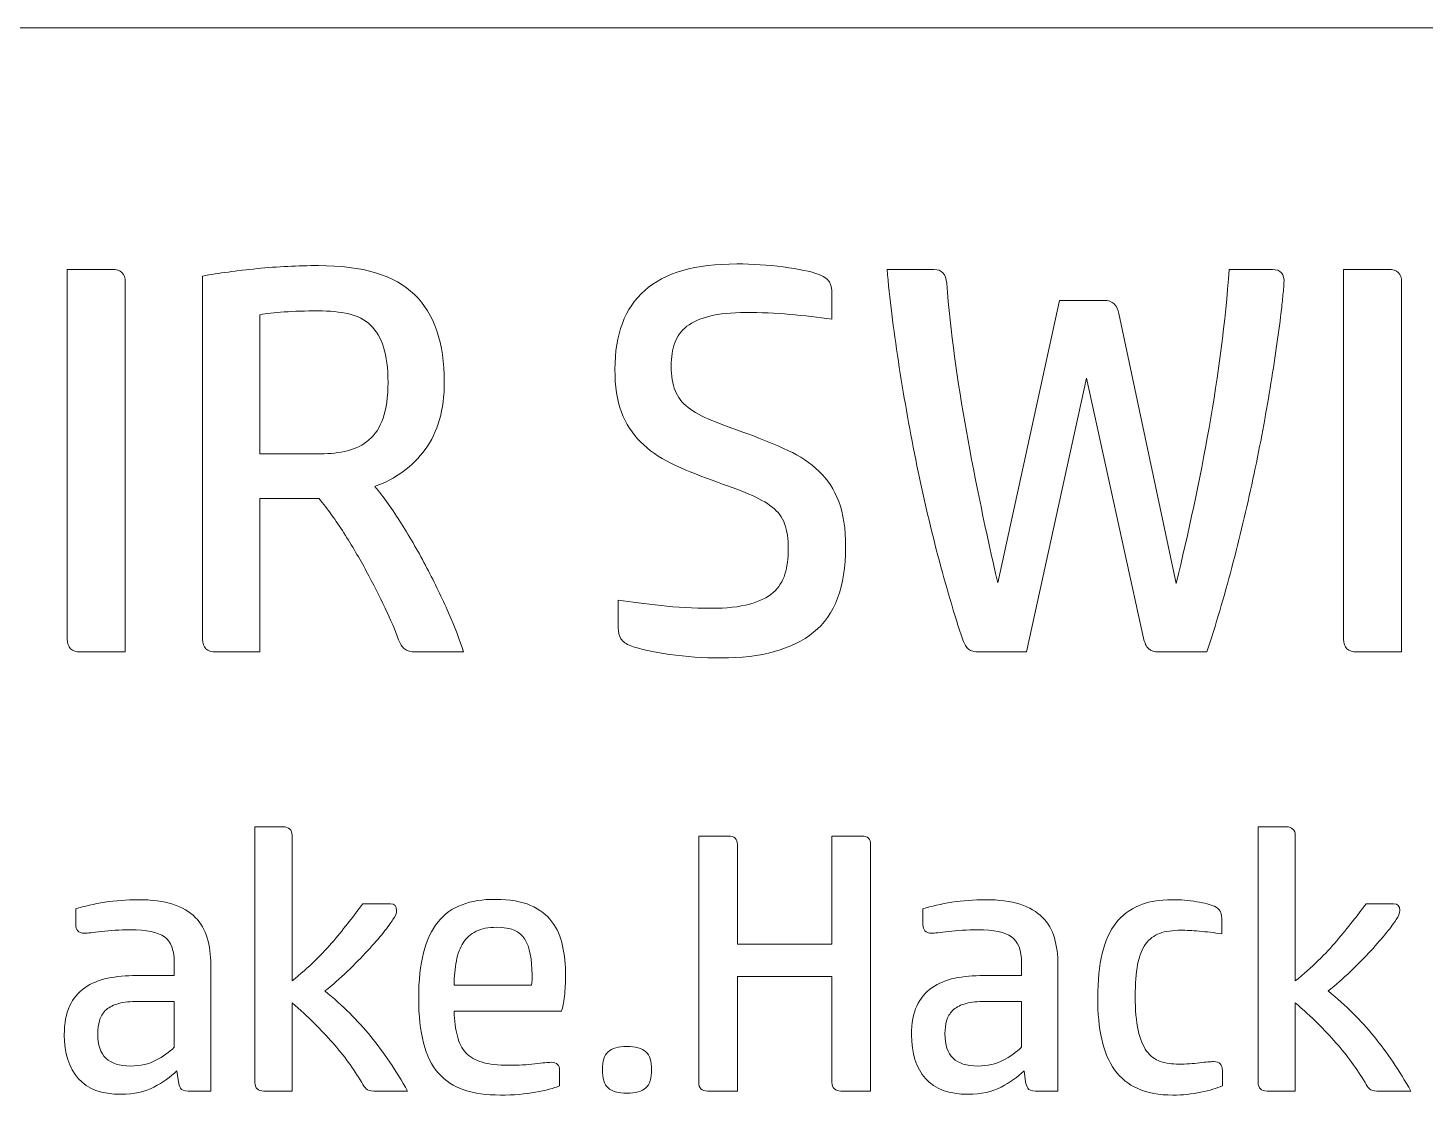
# Model space of a CAD drawing. Header units: inches. Extents: x -4.89 to -2.45, y 0.77 to 2.41.
# Drawn here: x -3.9565 to -3.5347, y 2.0902 to 2.4125 of the extents above; entities that cross this region are included whole.
import ezdxf

# ---------------------------------------------------------------- set-up
doc = ezdxf.new("R2010")
doc.units = ezdxf.units.IN
doc.header["$MEASUREMENT"] = 0
doc.layers.add('Layer 1', color=7, linetype='Continuous')

msp = doc.modelspace()

# ---------------------------------------------------------------- linework, layer by layer
at = {"layer": 'Layer 1', "lineweight": 9}
msp.add_open_spline([(-4.65138, 2.41245), (-4.65138, 2.41245), (-2.68924, 2.41245), (-2.68924, 2.41245)], degree=3, dxfattribs=at)
at = {"layer": 'Layer 1', "color": 250, "lineweight": 9}
for points, knots in [([(-3.77929, 2.30935), (-3.77929, 2.31991), (-3.77629, 2.32785), (-3.77029, 2.33319), (-3.77029, 2.33319), (-3.76429, 2.33852), (-3.75501, 2.34119), (-3.74245, 2.34119), (-3.74245, 2.34119), (-3.73779, 2.34119), (-3.73312, 2.34088), (-3.72845, 2.34027), (-3.72845, 2.34027), (-3.72379, 2.33966), (-3.72018, 2.33891), (-3.71762, 2.33802), (-3.71762, 2.33802), (-3.71584, 2.33724), (-3.71476, 2.33638), (-3.71437, 2.33544), (-3.71437, 2.33544), (-3.71398, 2.3345), (-3.71379, 2.33341), (-3.71379, 2.33219), (-3.71379, 2.33219), (-3.71379, 2.33219), (-3.71379, 2.32452), (-3.71379, 2.32452), (-3.71379, 2.32452), (-3.7179, 2.32508), (-3.72212, 2.32555), (-3.72645, 2.32594), (-3.72645, 2.32594), (-3.73079, 2.32633), (-3.73523, 2.32652), (-3.73979, 2.32652), (-3.73979, 2.32652), (-3.74412, 2.32652), (-3.74773, 2.32616), (-3.75062, 2.32544), (-3.75062, 2.32544), (-3.75351, 2.32472), (-3.75581, 2.32369), (-3.75754, 2.32235), (-3.75754, 2.32235), (-3.75926, 2.32102), (-3.76048, 2.31935), (-3.7612, 2.31735), (-3.7612, 2.31735), (-3.76193, 2.31535), (-3.76229, 2.31302), (-3.76229, 2.31035), (-3.76229, 2.31035), (-3.76229, 2.30736), (-3.7619, 2.30489), (-3.76112, 2.30294), (-3.76112, 2.30294), (-3.76034, 2.301), (-3.75904, 2.2993), (-3.7572, 2.29786), (-3.7572, 2.29786), (-3.75537, 2.29641), (-3.75298, 2.29511), (-3.75004, 2.29394), (-3.75004, 2.29394), (-3.74709, 2.29277), (-3.74345, 2.29141), (-3.73912, 2.28986), (-3.73912, 2.28986), (-3.73468, 2.28819), (-3.73065, 2.28652), (-3.72704, 2.28486), (-3.72704, 2.28486), (-3.72343, 2.28319), (-3.72031, 2.28111), (-3.7177, 2.27861), (-3.7177, 2.27861), (-3.71509, 2.27611), (-3.71309, 2.27305), (-3.7117, 2.26944), (-3.7117, 2.26944), (-3.71031, 2.26583), (-3.70962, 2.26124), (-3.70962, 2.25569), (-3.70962, 2.25569), (-3.70962, 2.24369), (-3.71284, 2.23511), (-3.71929, 2.22994), (-3.71929, 2.22994), (-3.72573, 2.22477), (-3.73507, 2.22219), (-3.74729, 2.22219), (-3.74729, 2.22219), (-3.75262, 2.22219), (-3.75779, 2.22255), (-3.76279, 2.22328), (-3.76279, 2.22328), (-3.76779, 2.224), (-3.77168, 2.22486), (-3.77445, 2.22586), (-3.77445, 2.22586), (-3.7759, 2.22641), (-3.7769, 2.22713), (-3.77745, 2.22802), (-3.77745, 2.22802), (-3.77801, 2.22891), (-3.77829, 2.23002), (-3.77829, 2.23136), (-3.77829, 2.23136), (-3.77829, 2.23136), (-3.77829, 2.23969), (-3.77829, 2.23969), (-3.77829, 2.23969), (-3.7744, 2.23913), (-3.77009, 2.23858), (-3.76537, 2.23802), (-3.76537, 2.23802), (-3.76065, 2.23747), (-3.75562, 2.23719), (-3.75029, 2.23719), (-3.75029, 2.23719), (-3.74562, 2.23719), (-3.74176, 2.23761), (-3.7387, 2.23844), (-3.7387, 2.23844), (-3.73565, 2.23927), (-3.73326, 2.24044), (-3.73154, 2.24194), (-3.73154, 2.24194), (-3.72981, 2.24344), (-3.72862, 2.2453), (-3.72795, 2.24752), (-3.72795, 2.24752), (-3.72729, 2.24974), (-3.72695, 2.25224), (-3.72695, 2.25502), (-3.72695, 2.25502), (-3.72695, 2.25813), (-3.72731, 2.26069), (-3.72804, 2.26269), (-3.72804, 2.26269), (-3.72876, 2.26469), (-3.73001, 2.26639), (-3.73179, 2.26777), (-3.73179, 2.26777), (-3.73357, 2.26916), (-3.73593, 2.27047), (-3.73887, 2.27169), (-3.73887, 2.27169), (-3.74181, 2.27291), (-3.74551, 2.2743), (-3.74995, 2.27586), (-3.74995, 2.27586), (-3.75462, 2.27752), (-3.75876, 2.27924), (-3.76237, 2.28102), (-3.76237, 2.28102), (-3.76598, 2.2828), (-3.76904, 2.28494), (-3.77154, 2.28744), (-3.77154, 2.28744), (-3.77404, 2.28994), (-3.77595, 2.29294), (-3.77729, 2.29644), (-3.77729, 2.29644), (-3.77862, 2.29994), (-3.77929, 2.30424), (-3.77929, 2.30935)], [0, 0, 0, 0, 0.023256, 0.023256, 0.023256, 0.023256, 0.046512, 0.046512, 0.046512, 0.046512, 0.069767, 0.069767, 0.069767, 0.069767, 0.093023, 0.093023, 0.093023, 0.093023, 0.116279, 0.116279, 0.116279, 0.116279, 0.139535, 0.139535, 0.139535, 0.139535, 0.162791, 0.162791, 0.162791, 0.162791, 0.186047, 0.186047, 0.186047, 0.186047, 0.209302, 0.209302, 0.209302, 0.209302, 0.232558, 0.232558, 0.232558, 0.232558, 0.255814, 0.255814, 0.255814, 0.255814, 0.27907, 0.27907, 0.27907, 0.27907, 0.302326, 0.302326, 0.302326, 0.302326, 0.325581, 0.325581, 0.325581, 0.325581, 0.348837, 0.348837, 0.348837, 0.348837, 0.372093, 0.372093, 0.372093, 0.372093, 0.395349, 0.395349, 0.395349, 0.395349, 0.418605, 0.418605, 0.418605, 0.418605, 0.44186, 0.44186, 0.44186, 0.44186, 0.465116, 0.465116, 0.465116, 0.465116, 0.488372, 0.488372, 0.488372, 0.488372, 0.511628, 0.511628, 0.511628, 0.511628, 0.534884, 0.534884, 0.534884, 0.534884, 0.55814, 0.55814, 0.55814, 0.55814, 0.581395, 0.581395, 0.581395, 0.581395, 0.604651, 0.604651, 0.604651, 0.604651, 0.627907, 0.627907, 0.627907, 0.627907, 0.651163, 0.651163, 0.651163, 0.651163, 0.674419, 0.674419, 0.674419, 0.674419, 0.697674, 0.697674, 0.697674, 0.697674, 0.72093, 0.72093, 0.72093, 0.72093, 0.744186, 0.744186, 0.744186, 0.744186, 0.767442, 0.767442, 0.767442, 0.767442, 0.790698, 0.790698, 0.790698, 0.790698, 0.813953, 0.813953, 0.813953, 0.813953, 0.837209, 0.837209, 0.837209, 0.837209, 0.860465, 0.860465, 0.860465, 0.860465, 0.883721, 0.883721, 0.883721, 0.883721, 0.906977, 0.906977, 0.906977, 0.906977, 0.930233, 0.930233, 0.930233, 0.930233, 0.953488, 0.953488, 0.953488, 0.953488, 1, 1, 1, 1]), ([(-3.94062, 2.22402), (-3.94329, 2.22402), (-3.94462, 2.2253), (-3.94462, 2.22786), (-3.94462, 2.22786), (-3.94462, 2.22786), (-3.94462, 2.33952), (-3.94462, 2.33952), (-3.94462, 2.33952), (-3.94462, 2.33952), (-3.93112, 2.33952), (-3.93112, 2.33952), (-3.93112, 2.33952), (-3.92845, 2.33952), (-3.92712, 2.33824), (-3.92712, 2.33569), (-3.92712, 2.33569), (-3.92712, 2.33569), (-3.92712, 2.22402), (-3.92712, 2.22402), (-3.92712, 2.22402), (-3.92712, 2.22402), (-3.94062, 2.22402), (-3.94062, 2.22402)], [0, 0, 0, 0, 0.142857, 0.142857, 0.142857, 0.142857, 0.285714, 0.285714, 0.285714, 0.285714, 0.428571, 0.428571, 0.428571, 0.428571, 0.571429, 0.571429, 0.571429, 0.571429, 0.714286, 0.714286, 0.714286, 0.714286, 1, 1, 1, 1]), ([(-3.89979, 2.22402), (-3.90245, 2.22402), (-3.90379, 2.2253), (-3.90379, 2.22786), (-3.90379, 2.22786), (-3.90379, 2.22786), (-3.90379, 2.33752), (-3.90379, 2.33752), (-3.90379, 2.33752), (-3.8989, 2.33841), (-3.8934, 2.33916), (-3.88729, 2.33977), (-3.88729, 2.33977), (-3.88118, 2.34038), (-3.87501, 2.34069), (-3.86879, 2.34069), (-3.86879, 2.34069), (-3.85545, 2.34069), (-3.84579, 2.33777), (-3.83979, 2.33194), (-3.83979, 2.33194), (-3.83379, 2.32611), (-3.83079, 2.3173), (-3.83079, 2.30552), (-3.83079, 2.30552), (-3.83079, 2.29719), (-3.8327, 2.29041), (-3.83654, 2.28519), (-3.83654, 2.28519), (-3.84037, 2.27997), (-3.84545, 2.27624), (-3.85179, 2.27402), (-3.85179, 2.27402), (-3.84912, 2.2708), (-3.84643, 2.26702), (-3.8437, 2.26269), (-3.8437, 2.26269), (-3.84098, 2.25836), (-3.83843, 2.25391), (-3.83604, 2.24936), (-3.83604, 2.24936), (-3.83365, 2.2448), (-3.83148, 2.2403), (-3.82954, 2.23586), (-3.82954, 2.23586), (-3.82759, 2.23141), (-3.82606, 2.22747), (-3.82495, 2.22402), (-3.82495, 2.22402), (-3.82495, 2.22402), (-3.83943, 2.22402), (-3.83943, 2.22402), (-3.83943, 2.22402), (-3.84098, 2.22402), (-3.84212, 2.22433), (-3.84284, 2.22494), (-3.84284, 2.22494), (-3.84356, 2.22555), (-3.84415, 2.22647), (-3.84459, 2.22769), (-3.84459, 2.22769), (-3.84559, 2.23047), (-3.84695, 2.23366), (-3.84868, 2.23727), (-3.84868, 2.23727), (-3.8504, 2.24089), (-3.85229, 2.24461), (-3.85434, 2.24844), (-3.85434, 2.24844), (-3.8564, 2.25227), (-3.85865, 2.25611), (-3.86112, 2.25994), (-3.86112, 2.25994), (-3.86356, 2.26377), (-3.86606, 2.26724), (-3.86862, 2.27036), (-3.86862, 2.27036), (-3.86862, 2.27036), (-3.88645, 2.27036), (-3.88645, 2.27036), (-3.88645, 2.27036), (-3.88645, 2.27036), (-3.88645, 2.22402), (-3.88645, 2.22402), (-3.88645, 2.22402), (-3.88645, 2.22402), (-3.89979, 2.22402), (-3.89979, 2.22402)], [0, 0, 0, 0, 0.043478, 0.043478, 0.043478, 0.043478, 0.086957, 0.086957, 0.086957, 0.086957, 0.130435, 0.130435, 0.130435, 0.130435, 0.173913, 0.173913, 0.173913, 0.173913, 0.217391, 0.217391, 0.217391, 0.217391, 0.26087, 0.26087, 0.26087, 0.26087, 0.304348, 0.304348, 0.304348, 0.304348, 0.347826, 0.347826, 0.347826, 0.347826, 0.391304, 0.391304, 0.391304, 0.391304, 0.434783, 0.434783, 0.434783, 0.434783, 0.478261, 0.478261, 0.478261, 0.478261, 0.521739, 0.521739, 0.521739, 0.521739, 0.565217, 0.565217, 0.565217, 0.565217, 0.608696, 0.608696, 0.608696, 0.608696, 0.652174, 0.652174, 0.652174, 0.652174, 0.695652, 0.695652, 0.695652, 0.695652, 0.73913, 0.73913, 0.73913, 0.73913, 0.782609, 0.782609, 0.782609, 0.782609, 0.826087, 0.826087, 0.826087, 0.826087, 0.869565, 0.869565, 0.869565, 0.869565, 0.913043, 0.913043, 0.913043, 0.913043, 1, 1, 1, 1]), ([(-3.63151, 2.33019), (-3.63029, 2.33019), (-3.62932, 2.32983), (-3.62859, 2.32911), (-3.62859, 2.32911), (-3.62787, 2.32839), (-3.6274, 2.32741), (-3.62718, 2.32619), (-3.62718, 2.32619), (-3.62718, 2.32619), (-3.60987, 2.24469), (-3.60987, 2.24469), (-3.60987, 2.24469), (-3.60607, 2.26002), (-3.60276, 2.27569), (-3.5999, 2.29169), (-3.5999, 2.29169), (-3.59707, 2.30769), (-3.59501, 2.32363), (-3.59379, 2.33952), (-3.59379, 2.33952), (-3.59379, 2.33952), (-3.58079, 2.33952), (-3.58079, 2.33952), (-3.58079, 2.33952), (-3.57823, 2.33952), (-3.57707, 2.33813), (-3.57729, 2.33535), (-3.57729, 2.33535), (-3.5774, 2.3338), (-3.57754, 2.33224), (-3.5777, 2.33069), (-3.5777, 2.33069), (-3.57787, 2.32913), (-3.57807, 2.3273), (-3.57829, 2.32519), (-3.57829, 2.32519), (-3.57918, 2.31819), (-3.58032, 2.3105), (-3.58173, 2.30211), (-3.58173, 2.30211), (-3.58312, 2.29372), (-3.58476, 2.28508), (-3.58668, 2.27619), (-3.58668, 2.27619), (-3.58857, 2.2673), (-3.59068, 2.25841), (-3.59304, 2.24952), (-3.59304, 2.24952), (-3.59537, 2.24063), (-3.5979, 2.23213), (-3.60057, 2.22402), (-3.60057, 2.22402), (-3.60057, 2.22402), (-3.6152, 2.22402), (-3.6152, 2.22402), (-3.6152, 2.22402), (-3.61651, 2.22402), (-3.61751, 2.22436), (-3.61818, 2.22502), (-3.61818, 2.22502), (-3.61885, 2.22569), (-3.61935, 2.22674), (-3.61968, 2.22819), (-3.61968, 2.22819), (-3.61968, 2.22819), (-3.63687, 2.30669), (-3.63687, 2.30669), (-3.63687, 2.30669), (-3.63687, 2.30669), (-3.65498, 2.22402), (-3.65498, 2.22402), (-3.65498, 2.22402), (-3.65498, 2.22402), (-3.66926, 2.22402), (-3.66926, 2.22402), (-3.66926, 2.22402), (-3.67081, 2.22402), (-3.6719, 2.2243), (-3.67254, 2.22486), (-3.67254, 2.22486), (-3.67315, 2.22541), (-3.67373, 2.22636), (-3.67429, 2.22769), (-3.67429, 2.22769), (-3.67684, 2.23536), (-3.67934, 2.24386), (-3.68179, 2.25319), (-3.68179, 2.25319), (-3.68423, 2.26252), (-3.68646, 2.27216), (-3.68846, 2.28211), (-3.68846, 2.28211), (-3.69046, 2.29205), (-3.6922, 2.30194), (-3.6937, 2.31177), (-3.6937, 2.31177), (-3.6952, 2.32161), (-3.69634, 2.33085), (-3.69712, 2.33952), (-3.69712, 2.33952), (-3.69712, 2.33952), (-3.68296, 2.33952), (-3.68296, 2.33952), (-3.68296, 2.33952), (-3.68062, 2.33952), (-3.67934, 2.33813), (-3.67912, 2.33535), (-3.67912, 2.33535), (-3.6779, 2.32069), (-3.6759, 2.3058), (-3.67318, 2.29069), (-3.67318, 2.29069), (-3.67043, 2.27558), (-3.66729, 2.2603), (-3.6637, 2.24486), (-3.6637, 2.24486), (-3.6637, 2.24486), (-3.64501, 2.33019), (-3.64501, 2.33019), (-3.64501, 2.33019), (-3.64501, 2.33019), (-3.63151, 2.33019), (-3.63151, 2.33019)], [0, 0, 0, 0, 0.03125, 0.03125, 0.03125, 0.03125, 0.0625, 0.0625, 0.0625, 0.0625, 0.09375, 0.09375, 0.09375, 0.09375, 0.125, 0.125, 0.125, 0.125, 0.15625, 0.15625, 0.15625, 0.15625, 0.1875, 0.1875, 0.1875, 0.1875, 0.21875, 0.21875, 0.21875, 0.21875, 0.25, 0.25, 0.25, 0.25, 0.28125, 0.28125, 0.28125, 0.28125, 0.3125, 0.3125, 0.3125, 0.3125, 0.34375, 0.34375, 0.34375, 0.34375, 0.375, 0.375, 0.375, 0.375, 0.40625, 0.40625, 0.40625, 0.40625, 0.4375, 0.4375, 0.4375, 0.4375, 0.46875, 0.46875, 0.46875, 0.46875, 0.5, 0.5, 0.5, 0.5, 0.53125, 0.53125, 0.53125, 0.53125, 0.5625, 0.5625, 0.5625, 0.5625, 0.59375, 0.59375, 0.59375, 0.59375, 0.625, 0.625, 0.625, 0.625, 0.65625, 0.65625, 0.65625, 0.65625, 0.6875, 0.6875, 0.6875, 0.6875, 0.71875, 0.71875, 0.71875, 0.71875, 0.75, 0.75, 0.75, 0.75, 0.78125, 0.78125, 0.78125, 0.78125, 0.8125, 0.8125, 0.8125, 0.8125, 0.84375, 0.84375, 0.84375, 0.84375, 0.875, 0.875, 0.875, 0.875, 0.90625, 0.90625, 0.90625, 0.90625, 0.9375, 0.9375, 0.9375, 0.9375, 1, 1, 1, 1]), ([(-3.55529, 2.22402), (-3.55796, 2.22402), (-3.55929, 2.2253), (-3.55929, 2.22786), (-3.55929, 2.22786), (-3.55929, 2.22786), (-3.55929, 2.33952), (-3.55929, 2.33952), (-3.55929, 2.33952), (-3.55929, 2.33952), (-3.54579, 2.33952), (-3.54579, 2.33952), (-3.54579, 2.33952), (-3.54312, 2.33952), (-3.54179, 2.33824), (-3.54179, 2.33569), (-3.54179, 2.33569), (-3.54179, 2.33569), (-3.54179, 2.22402), (-3.54179, 2.22402), (-3.54179, 2.22402), (-3.54179, 2.22402), (-3.55529, 2.22402), (-3.55529, 2.22402)], [0, 0, 0, 0, 0.142857, 0.142857, 0.142857, 0.142857, 0.285714, 0.285714, 0.285714, 0.285714, 0.428571, 0.428571, 0.428571, 0.428571, 0.571429, 0.571429, 0.571429, 0.571429, 0.714286, 0.714286, 0.714286, 0.714286, 1, 1, 1, 1]), ([(-3.88645, 2.28386), (-3.88645, 2.28386), (-3.86812, 2.28386), (-3.86812, 2.28386), (-3.86812, 2.28386), (-3.86523, 2.28386), (-3.86254, 2.28416), (-3.86004, 2.28477), (-3.86004, 2.28477), (-3.85754, 2.28539), (-3.85537, 2.28647), (-3.85354, 2.28802), (-3.85354, 2.28802), (-3.8517, 2.28958), (-3.85029, 2.29177), (-3.84929, 2.29461), (-3.84929, 2.29461), (-3.84829, 2.29744), (-3.84779, 2.30102), (-3.84779, 2.30536), (-3.84779, 2.30536), (-3.84779, 2.30969), (-3.84823, 2.31324), (-3.84912, 2.31602), (-3.84912, 2.31602), (-3.85001, 2.3188), (-3.85131, 2.32102), (-3.85304, 2.32269), (-3.85304, 2.32269), (-3.85476, 2.32435), (-3.85695, 2.3255), (-3.85962, 2.32611), (-3.85962, 2.32611), (-3.86229, 2.32672), (-3.8654, 2.32702), (-3.86895, 2.32702), (-3.86895, 2.32702), (-3.87273, 2.32702), (-3.87612, 2.32691), (-3.87912, 2.32669), (-3.87912, 2.32669), (-3.88212, 2.32647), (-3.88456, 2.32619), (-3.88645, 2.32585), (-3.88645, 2.32585), (-3.88645, 2.32585), (-3.88645, 2.28386), (-3.88645, 2.28386)], [0, 0, 0, 0, 0.076923, 0.076923, 0.076923, 0.076923, 0.153846, 0.153846, 0.153846, 0.153846, 0.230769, 0.230769, 0.230769, 0.230769, 0.307692, 0.307692, 0.307692, 0.307692, 0.384615, 0.384615, 0.384615, 0.384615, 0.461538, 0.461538, 0.461538, 0.461538, 0.538462, 0.538462, 0.538462, 0.538462, 0.615385, 0.615385, 0.615385, 0.615385, 0.692308, 0.692308, 0.692308, 0.692308, 0.769231, 0.769231, 0.769231, 0.769231, 0.846154, 0.846154, 0.846154, 0.846154, 1, 1, 1, 1]), ([(-3.88797, 2.1712), (-3.88797, 2.1712), (-3.87941, 2.1712), (-3.87941, 2.1712), (-3.87941, 2.1712), (-3.8786, 2.1712), (-3.87795, 2.17098), (-3.87747, 2.17054), (-3.87747, 2.17054), (-3.87699, 2.17009), (-3.87675, 2.16946), (-3.87675, 2.16865), (-3.87675, 2.16865), (-3.87675, 2.16865), (-3.87675, 2.12465), (-3.87675, 2.12465), (-3.87675, 2.12465), (-3.87171, 2.1288), (-3.86753, 2.13285), (-3.86419, 2.13681), (-3.86419, 2.13681), (-3.86086, 2.14078), (-3.85793, 2.1445), (-3.85541, 2.14798), (-3.85541, 2.14798), (-3.85541, 2.14798), (-3.84708, 2.14798), (-3.84708, 2.14798), (-3.84708, 2.14798), (-3.84582, 2.14798), (-3.84519, 2.14731), (-3.84519, 2.14598), (-3.84519, 2.14598), (-3.84519, 2.14517), (-3.84556, 2.14424), (-3.8463, 2.1432), (-3.8463, 2.1432), (-3.8469, 2.14224), (-3.84786, 2.14093), (-3.84919, 2.13926), (-3.84919, 2.13926), (-3.85053, 2.13759), (-3.85212, 2.13576), (-3.85397, 2.13376), (-3.85397, 2.13376), (-3.85582, 2.13176), (-3.85786, 2.12969), (-3.86008, 2.12754), (-3.86008, 2.12754), (-3.8623, 2.12539), (-3.86456, 2.12343), (-3.86686, 2.12165), (-3.86686, 2.12165), (-3.86412, 2.11943), (-3.86162, 2.11719), (-3.85936, 2.11493), (-3.85936, 2.11493), (-3.8571, 2.11267), (-3.85497, 2.11031), (-3.85297, 2.10787), (-3.85297, 2.10787), (-3.85097, 2.10543), (-3.84906, 2.10285), (-3.84725, 2.10015), (-3.84725, 2.10015), (-3.84543, 2.09744), (-3.84364, 2.09454), (-3.84186, 2.09143), (-3.84186, 2.09143), (-3.84186, 2.09143), (-3.85212, 2.09143), (-3.85212, 2.09143), (-3.85212, 2.09143), (-3.85316, 2.09143), (-3.8539, 2.09165), (-3.85438, 2.09209), (-3.85438, 2.09209), (-3.85486, 2.09254), (-3.85528, 2.09317), (-3.85566, 2.09398), (-3.85566, 2.09398), (-3.85699, 2.09613), (-3.85836, 2.09819), (-3.85978, 2.10015), (-3.85978, 2.10015), (-3.86119, 2.10211), (-3.86275, 2.10406), (-3.86447, 2.10598), (-3.86447, 2.10598), (-3.86617, 2.10791), (-3.86804, 2.10987), (-3.87004, 2.11187), (-3.87004, 2.11187), (-3.87206, 2.11387), (-3.87428, 2.11594), (-3.87675, 2.11809), (-3.87675, 2.11809), (-3.87675, 2.11809), (-3.87675, 2.09143), (-3.87675, 2.09143), (-3.87675, 2.09143), (-3.87675, 2.09143), (-3.8853, 2.09143), (-3.8853, 2.09143), (-3.8853, 2.09143), (-3.88708, 2.09143), (-3.88797, 2.09228), (-3.88797, 2.09398), (-3.88797, 2.09398), (-3.88797, 2.09398), (-3.88797, 2.1712), (-3.88797, 2.1712)], [0, 0, 0, 0, 0.034483, 0.034483, 0.034483, 0.034483, 0.068966, 0.068966, 0.068966, 0.068966, 0.103448, 0.103448, 0.103448, 0.103448, 0.137931, 0.137931, 0.137931, 0.137931, 0.172414, 0.172414, 0.172414, 0.172414, 0.206897, 0.206897, 0.206897, 0.206897, 0.241379, 0.241379, 0.241379, 0.241379, 0.275862, 0.275862, 0.275862, 0.275862, 0.310345, 0.310345, 0.310345, 0.310345, 0.344828, 0.344828, 0.344828, 0.344828, 0.37931, 0.37931, 0.37931, 0.37931, 0.413793, 0.413793, 0.413793, 0.413793, 0.448276, 0.448276, 0.448276, 0.448276, 0.482759, 0.482759, 0.482759, 0.482759, 0.517241, 0.517241, 0.517241, 0.517241, 0.551724, 0.551724, 0.551724, 0.551724, 0.586207, 0.586207, 0.586207, 0.586207, 0.62069, 0.62069, 0.62069, 0.62069, 0.655172, 0.655172, 0.655172, 0.655172, 0.689655, 0.689655, 0.689655, 0.689655, 0.724138, 0.724138, 0.724138, 0.724138, 0.758621, 0.758621, 0.758621, 0.758621, 0.793103, 0.793103, 0.793103, 0.793103, 0.827586, 0.827586, 0.827586, 0.827586, 0.862069, 0.862069, 0.862069, 0.862069, 0.896552, 0.896552, 0.896552, 0.896552, 0.931034, 0.931034, 0.931034, 0.931034, 1, 1, 1, 1]), ([(-3.70475, 2.16843), (-3.70297, 2.16843), (-3.70208, 2.16757), (-3.70208, 2.16587), (-3.70208, 2.16587), (-3.70208, 2.16587), (-3.70208, 2.09143), (-3.70208, 2.09143), (-3.70208, 2.09143), (-3.70208, 2.09143), (-3.71108, 2.09143), (-3.71108, 2.09143), (-3.71108, 2.09143), (-3.7119, 2.09143), (-3.71254, 2.09165), (-3.71303, 2.09209), (-3.71303, 2.09209), (-3.71351, 2.09254), (-3.71375, 2.09317), (-3.71375, 2.09398), (-3.71375, 2.09398), (-3.71375, 2.09398), (-3.71375, 2.12598), (-3.71375, 2.12598), (-3.71375, 2.12598), (-3.71375, 2.12598), (-3.7423, 2.12598), (-3.7423, 2.12598), (-3.7423, 2.12598), (-3.7423, 2.12598), (-3.7423, 2.09143), (-3.7423, 2.09143), (-3.7423, 2.09143), (-3.7423, 2.09143), (-3.7513, 2.09143), (-3.7513, 2.09143), (-3.7513, 2.09143), (-3.75308, 2.09143), (-3.75397, 2.09228), (-3.75397, 2.09398), (-3.75397, 2.09398), (-3.75397, 2.09398), (-3.75397, 2.16843), (-3.75397, 2.16843), (-3.75397, 2.16843), (-3.75397, 2.16843), (-3.74497, 2.16843), (-3.74497, 2.16843), (-3.74497, 2.16843), (-3.74416, 2.16843), (-3.74351, 2.1682), (-3.74303, 2.16776), (-3.74303, 2.16776), (-3.74254, 2.16731), (-3.7423, 2.16669), (-3.7423, 2.16587), (-3.7423, 2.16587), (-3.7423, 2.16587), (-3.7423, 2.13576), (-3.7423, 2.13576), (-3.7423, 2.13576), (-3.7423, 2.13576), (-3.71375, 2.13576), (-3.71375, 2.13576), (-3.71375, 2.13576), (-3.71375, 2.13576), (-3.71375, 2.16843), (-3.71375, 2.16843), (-3.71375, 2.16843), (-3.71375, 2.16843), (-3.70475, 2.16843), (-3.70475, 2.16843)], [0, 0, 0, 0, 0.052632, 0.052632, 0.052632, 0.052632, 0.105263, 0.105263, 0.105263, 0.105263, 0.157895, 0.157895, 0.157895, 0.157895, 0.210526, 0.210526, 0.210526, 0.210526, 0.263158, 0.263158, 0.263158, 0.263158, 0.315789, 0.315789, 0.315789, 0.315789, 0.368421, 0.368421, 0.368421, 0.368421, 0.421053, 0.421053, 0.421053, 0.421053, 0.473684, 0.473684, 0.473684, 0.473684, 0.526316, 0.526316, 0.526316, 0.526316, 0.578947, 0.578947, 0.578947, 0.578947, 0.631579, 0.631579, 0.631579, 0.631579, 0.684211, 0.684211, 0.684211, 0.684211, 0.736842, 0.736842, 0.736842, 0.736842, 0.789474, 0.789474, 0.789474, 0.789474, 0.842105, 0.842105, 0.842105, 0.842105, 0.894737, 0.894737, 0.894737, 0.894737, 1, 1, 1, 1]), ([(-3.58508, 2.1712), (-3.58508, 2.1712), (-3.57652, 2.1712), (-3.57652, 2.1712), (-3.57652, 2.1712), (-3.57571, 2.1712), (-3.57506, 2.17098), (-3.57458, 2.17054), (-3.57458, 2.17054), (-3.5741, 2.17009), (-3.57386, 2.16946), (-3.57386, 2.16865), (-3.57386, 2.16865), (-3.57386, 2.16865), (-3.57386, 2.12465), (-3.57386, 2.12465), (-3.57386, 2.12465), (-3.56882, 2.1288), (-3.56464, 2.13285), (-3.5613, 2.13681), (-3.5613, 2.13681), (-3.55797, 2.14078), (-3.55504, 2.1445), (-3.55252, 2.14798), (-3.55252, 2.14798), (-3.55252, 2.14798), (-3.54419, 2.14798), (-3.54419, 2.14798), (-3.54419, 2.14798), (-3.54293, 2.14798), (-3.5423, 2.14731), (-3.5423, 2.14598), (-3.5423, 2.14598), (-3.5423, 2.14517), (-3.54267, 2.14424), (-3.54341, 2.1432), (-3.54341, 2.1432), (-3.54401, 2.14224), (-3.54497, 2.14093), (-3.5463, 2.13926), (-3.5463, 2.13926), (-3.54764, 2.13759), (-3.54923, 2.13576), (-3.55108, 2.13376), (-3.55108, 2.13376), (-3.55293, 2.13176), (-3.55497, 2.12969), (-3.55719, 2.12754), (-3.55719, 2.12754), (-3.55941, 2.12539), (-3.56167, 2.12343), (-3.56397, 2.12165), (-3.56397, 2.12165), (-3.56123, 2.11943), (-3.55873, 2.11719), (-3.55647, 2.11493), (-3.55647, 2.11493), (-3.55421, 2.11267), (-3.55208, 2.11031), (-3.55008, 2.10787), (-3.55008, 2.10787), (-3.54808, 2.10543), (-3.54617, 2.10285), (-3.54436, 2.10015), (-3.54436, 2.10015), (-3.54254, 2.09744), (-3.54075, 2.09454), (-3.53897, 2.09143), (-3.53897, 2.09143), (-3.53897, 2.09143), (-3.54923, 2.09143), (-3.54923, 2.09143), (-3.54923, 2.09143), (-3.55027, 2.09143), (-3.55101, 2.09165), (-3.55149, 2.09209), (-3.55149, 2.09209), (-3.55197, 2.09254), (-3.55239, 2.09317), (-3.55277, 2.09398), (-3.55277, 2.09398), (-3.5541, 2.09613), (-3.55547, 2.09819), (-3.55689, 2.10015), (-3.55689, 2.10015), (-3.5583, 2.10211), (-3.55986, 2.10406), (-3.56158, 2.10598), (-3.56158, 2.10598), (-3.56328, 2.10791), (-3.56515, 2.10987), (-3.56715, 2.11187), (-3.56715, 2.11187), (-3.56917, 2.11387), (-3.57139, 2.11594), (-3.57386, 2.11809), (-3.57386, 2.11809), (-3.57386, 2.11809), (-3.57386, 2.09143), (-3.57386, 2.09143), (-3.57386, 2.09143), (-3.57386, 2.09143), (-3.58241, 2.09143), (-3.58241, 2.09143), (-3.58241, 2.09143), (-3.58419, 2.09143), (-3.58508, 2.09228), (-3.58508, 2.09398), (-3.58508, 2.09398), (-3.58508, 2.09398), (-3.58508, 2.1712), (-3.58508, 2.1712)], [0, 0, 0, 0, 0.034483, 0.034483, 0.034483, 0.034483, 0.068966, 0.068966, 0.068966, 0.068966, 0.103448, 0.103448, 0.103448, 0.103448, 0.137931, 0.137931, 0.137931, 0.137931, 0.172414, 0.172414, 0.172414, 0.172414, 0.206897, 0.206897, 0.206897, 0.206897, 0.241379, 0.241379, 0.241379, 0.241379, 0.275862, 0.275862, 0.275862, 0.275862, 0.310345, 0.310345, 0.310345, 0.310345, 0.344828, 0.344828, 0.344828, 0.344828, 0.37931, 0.37931, 0.37931, 0.37931, 0.413793, 0.413793, 0.413793, 0.413793, 0.448276, 0.448276, 0.448276, 0.448276, 0.482759, 0.482759, 0.482759, 0.482759, 0.517241, 0.517241, 0.517241, 0.517241, 0.551724, 0.551724, 0.551724, 0.551724, 0.586207, 0.586207, 0.586207, 0.586207, 0.62069, 0.62069, 0.62069, 0.62069, 0.655172, 0.655172, 0.655172, 0.655172, 0.689655, 0.689655, 0.689655, 0.689655, 0.724138, 0.724138, 0.724138, 0.724138, 0.758621, 0.758621, 0.758621, 0.758621, 0.793103, 0.793103, 0.793103, 0.793103, 0.827586, 0.827586, 0.827586, 0.827586, 0.862069, 0.862069, 0.862069, 0.862069, 0.896552, 0.896552, 0.896552, 0.896552, 0.931034, 0.931034, 0.931034, 0.931034, 1, 1, 1, 1]), ([(-3.92842, 2.09043), (-3.93419, 2.09043), (-3.93849, 2.09202), (-3.9413, 2.0952), (-3.9413, 2.0952), (-3.94412, 2.09839), (-3.94553, 2.1028), (-3.94553, 2.10843), (-3.94553, 2.10843), (-3.94553, 2.11191), (-3.94499, 2.1148), (-3.94392, 2.11709), (-3.94392, 2.11709), (-3.94284, 2.11939), (-3.94132, 2.12122), (-3.93936, 2.12259), (-3.93936, 2.12259), (-3.9374, 2.12396), (-3.93508, 2.12493), (-3.93242, 2.12548), (-3.93242, 2.12548), (-3.92975, 2.12604), (-3.92686, 2.12631), (-3.92375, 2.12631), (-3.92375, 2.12631), (-3.92375, 2.12631), (-3.91231, 2.12631), (-3.91231, 2.12631), (-3.91231, 2.12631), (-3.91231, 2.12631), (-3.91231, 2.13009), (-3.91231, 2.13009), (-3.91231, 2.13009), (-3.91231, 2.13394), (-3.91331, 2.13657), (-3.91531, 2.13798), (-3.91531, 2.13798), (-3.91731, 2.13939), (-3.92071, 2.14009), (-3.92553, 2.14009), (-3.92553, 2.14009), (-3.92879, 2.14009), (-3.93171, 2.13993), (-3.9343, 2.13959), (-3.9343, 2.13959), (-3.9369, 2.13926), (-3.9386, 2.13909), (-3.93942, 2.13909), (-3.93942, 2.13909), (-3.94038, 2.13909), (-3.94106, 2.13933), (-3.94147, 2.13981), (-3.94147, 2.13981), (-3.94188, 2.1403), (-3.94208, 2.14091), (-3.94208, 2.14165), (-3.94208, 2.14165), (-3.94208, 2.14165), (-3.94208, 2.14643), (-3.94208, 2.14643), (-3.94208, 2.14643), (-3.93949, 2.14724), (-3.93656, 2.14791), (-3.9333, 2.14843), (-3.9333, 2.14843), (-3.93005, 2.14894), (-3.92671, 2.1492), (-3.9233, 2.1492), (-3.9233, 2.1492), (-3.91908, 2.1492), (-3.91556, 2.14874), (-3.91275, 2.14781), (-3.91275, 2.14781), (-3.90993, 2.14689), (-3.90768, 2.14557), (-3.90597, 2.14387), (-3.90597, 2.14387), (-3.90427, 2.14217), (-3.90306, 2.14009), (-3.90236, 2.13765), (-3.90236, 2.13765), (-3.90166, 2.1352), (-3.90131, 2.1325), (-3.90131, 2.12954), (-3.90131, 2.12954), (-3.90131, 2.12954), (-3.90131, 2.09143), (-3.90131, 2.09143), (-3.90131, 2.09143), (-3.90131, 2.09143), (-3.90808, 2.09143), (-3.90808, 2.09143), (-3.90808, 2.09143), (-3.90934, 2.09143), (-3.91012, 2.0917), (-3.91042, 2.09226), (-3.91042, 2.09226), (-3.91071, 2.09281), (-3.91093, 2.09346), (-3.91108, 2.0942), (-3.91108, 2.0942), (-3.91108, 2.0942), (-3.91153, 2.09754), (-3.91153, 2.09754), (-3.91153, 2.09754), (-3.91345, 2.09569), (-3.91577, 2.09404), (-3.91847, 2.09259), (-3.91847, 2.09259), (-3.92118, 2.09115), (-3.92449, 2.09043), (-3.92842, 2.09043)], [0, 0, 0, 0, 0.034483, 0.034483, 0.034483, 0.034483, 0.068966, 0.068966, 0.068966, 0.068966, 0.103448, 0.103448, 0.103448, 0.103448, 0.137931, 0.137931, 0.137931, 0.137931, 0.172414, 0.172414, 0.172414, 0.172414, 0.206897, 0.206897, 0.206897, 0.206897, 0.241379, 0.241379, 0.241379, 0.241379, 0.275862, 0.275862, 0.275862, 0.275862, 0.310345, 0.310345, 0.310345, 0.310345, 0.344828, 0.344828, 0.344828, 0.344828, 0.37931, 0.37931, 0.37931, 0.37931, 0.413793, 0.413793, 0.413793, 0.413793, 0.448276, 0.448276, 0.448276, 0.448276, 0.482759, 0.482759, 0.482759, 0.482759, 0.517241, 0.517241, 0.517241, 0.517241, 0.551724, 0.551724, 0.551724, 0.551724, 0.586207, 0.586207, 0.586207, 0.586207, 0.62069, 0.62069, 0.62069, 0.62069, 0.655172, 0.655172, 0.655172, 0.655172, 0.689655, 0.689655, 0.689655, 0.689655, 0.724138, 0.724138, 0.724138, 0.724138, 0.758621, 0.758621, 0.758621, 0.758621, 0.793103, 0.793103, 0.793103, 0.793103, 0.827586, 0.827586, 0.827586, 0.827586, 0.862069, 0.862069, 0.862069, 0.862069, 0.896552, 0.896552, 0.896552, 0.896552, 0.931034, 0.931034, 0.931034, 0.931034, 1, 1, 1, 1]), ([(-3.82786, 2.11554), (-3.82771, 2.11257), (-3.82738, 2.11006), (-3.82686, 2.10798), (-3.82686, 2.10798), (-3.82634, 2.10591), (-3.82547, 2.10422), (-3.82425, 2.10293), (-3.82425, 2.10293), (-3.82303, 2.10163), (-3.82138, 2.10069), (-3.81931, 2.10009), (-3.81931, 2.10009), (-3.81723, 2.0995), (-3.81457, 2.0992), (-3.81131, 2.0992), (-3.81131, 2.0992), (-3.80842, 2.0992), (-3.80579, 2.09935), (-3.80342, 2.09965), (-3.80342, 2.09965), (-3.80105, 2.09994), (-3.79942, 2.10009), (-3.79853, 2.10009), (-3.79853, 2.10009), (-3.79682, 2.10009), (-3.79597, 2.09928), (-3.79597, 2.09765), (-3.79597, 2.09765), (-3.79597, 2.09765), (-3.79597, 2.09298), (-3.79597, 2.09298), (-3.79597, 2.09298), (-3.79775, 2.09224), (-3.80018, 2.09159), (-3.80325, 2.09104), (-3.80325, 2.09104), (-3.80632, 2.09048), (-3.80986, 2.0902), (-3.81386, 2.0902), (-3.81386, 2.0902), (-3.81808, 2.0902), (-3.82175, 2.09072), (-3.82486, 2.09176), (-3.82486, 2.09176), (-3.82797, 2.0928), (-3.83055, 2.09448), (-3.83258, 2.09681), (-3.83258, 2.09681), (-3.83462, 2.09915), (-3.83612, 2.10219), (-3.83708, 2.10593), (-3.83708, 2.10593), (-3.83805, 2.10967), (-3.83853, 2.1142), (-3.83853, 2.11954), (-3.83853, 2.11954), (-3.83853, 2.12487), (-3.83805, 2.12943), (-3.83708, 2.1332), (-3.83708, 2.1332), (-3.83612, 2.13698), (-3.83466, 2.14007), (-3.83269, 2.14248), (-3.83269, 2.14248), (-3.83073, 2.14489), (-3.82831, 2.14663), (-3.82542, 2.1477), (-3.82542, 2.1477), (-3.82253, 2.14878), (-3.81916, 2.14931), (-3.81531, 2.14931), (-3.81531, 2.14931), (-3.81101, 2.14931), (-3.80749, 2.1487), (-3.80475, 2.14748), (-3.80475, 2.14748), (-3.80201, 2.14626), (-3.79986, 2.14461), (-3.79831, 2.14254), (-3.79831, 2.14254), (-3.79675, 2.14046), (-3.79568, 2.13804), (-3.79508, 2.13526), (-3.79508, 2.13526), (-3.79449, 2.13248), (-3.7942, 2.1295), (-3.7942, 2.12631), (-3.7942, 2.12631), (-3.7942, 2.12417), (-3.79431, 2.12209), (-3.79453, 2.12009), (-3.79453, 2.12009), (-3.79475, 2.11809), (-3.79505, 2.11657), (-3.79542, 2.11554), (-3.79542, 2.11554), (-3.79542, 2.11554), (-3.82786, 2.11554), (-3.82786, 2.11554)], [0, 0, 0, 0, 0.038462, 0.038462, 0.038462, 0.038462, 0.076923, 0.076923, 0.076923, 0.076923, 0.115385, 0.115385, 0.115385, 0.115385, 0.153846, 0.153846, 0.153846, 0.153846, 0.192308, 0.192308, 0.192308, 0.192308, 0.230769, 0.230769, 0.230769, 0.230769, 0.269231, 0.269231, 0.269231, 0.269231, 0.307692, 0.307692, 0.307692, 0.307692, 0.346154, 0.346154, 0.346154, 0.346154, 0.384615, 0.384615, 0.384615, 0.384615, 0.423077, 0.423077, 0.423077, 0.423077, 0.461538, 0.461538, 0.461538, 0.461538, 0.5, 0.5, 0.5, 0.5, 0.538462, 0.538462, 0.538462, 0.538462, 0.576923, 0.576923, 0.576923, 0.576923, 0.615385, 0.615385, 0.615385, 0.615385, 0.653846, 0.653846, 0.653846, 0.653846, 0.692308, 0.692308, 0.692308, 0.692308, 0.730769, 0.730769, 0.730769, 0.730769, 0.769231, 0.769231, 0.769231, 0.769231, 0.807692, 0.807692, 0.807692, 0.807692, 0.846154, 0.846154, 0.846154, 0.846154, 0.884615, 0.884615, 0.884615, 0.884615, 0.923077, 0.923077, 0.923077, 0.923077, 1, 1, 1, 1]), ([(-3.67264, 2.09043), (-3.67841, 2.09043), (-3.68271, 2.09202), (-3.68552, 2.0952), (-3.68552, 2.0952), (-3.68834, 2.09839), (-3.68975, 2.1028), (-3.68975, 2.10843), (-3.68975, 2.10843), (-3.68975, 2.11191), (-3.68921, 2.1148), (-3.68814, 2.11709), (-3.68814, 2.11709), (-3.68706, 2.11939), (-3.68554, 2.12122), (-3.68358, 2.12259), (-3.68358, 2.12259), (-3.68162, 2.12396), (-3.6793, 2.12493), (-3.67664, 2.12548), (-3.67664, 2.12548), (-3.67397, 2.12604), (-3.67108, 2.12631), (-3.66797, 2.12631), (-3.66797, 2.12631), (-3.66797, 2.12631), (-3.65653, 2.12631), (-3.65653, 2.12631), (-3.65653, 2.12631), (-3.65653, 2.12631), (-3.65653, 2.13009), (-3.65653, 2.13009), (-3.65653, 2.13009), (-3.65653, 2.13394), (-3.65753, 2.13657), (-3.65953, 2.13798), (-3.65953, 2.13798), (-3.66153, 2.13939), (-3.66493, 2.14009), (-3.66975, 2.14009), (-3.66975, 2.14009), (-3.67301, 2.14009), (-3.67593, 2.13993), (-3.67852, 2.13959), (-3.67852, 2.13959), (-3.68112, 2.13926), (-3.68282, 2.13909), (-3.68364, 2.13909), (-3.68364, 2.13909), (-3.6846, 2.13909), (-3.68528, 2.13933), (-3.68569, 2.13981), (-3.68569, 2.13981), (-3.6861, 2.1403), (-3.6863, 2.14091), (-3.6863, 2.14165), (-3.6863, 2.14165), (-3.6863, 2.14165), (-3.6863, 2.14643), (-3.6863, 2.14643), (-3.6863, 2.14643), (-3.68371, 2.14724), (-3.68078, 2.14791), (-3.67752, 2.14843), (-3.67752, 2.14843), (-3.67427, 2.14894), (-3.67093, 2.1492), (-3.66752, 2.1492), (-3.66752, 2.1492), (-3.6633, 2.1492), (-3.65978, 2.14874), (-3.65697, 2.14781), (-3.65697, 2.14781), (-3.65415, 2.14689), (-3.6519, 2.14557), (-3.65019, 2.14387), (-3.65019, 2.14387), (-3.64849, 2.14217), (-3.64728, 2.14009), (-3.64658, 2.13765), (-3.64658, 2.13765), (-3.64588, 2.1352), (-3.64553, 2.1325), (-3.64553, 2.12954), (-3.64553, 2.12954), (-3.64553, 2.12954), (-3.64553, 2.09143), (-3.64553, 2.09143), (-3.64553, 2.09143), (-3.64553, 2.09143), (-3.6523, 2.09143), (-3.6523, 2.09143), (-3.6523, 2.09143), (-3.65356, 2.09143), (-3.65434, 2.0917), (-3.65464, 2.09226), (-3.65464, 2.09226), (-3.65493, 2.09281), (-3.65515, 2.09346), (-3.6553, 2.0942), (-3.6553, 2.0942), (-3.6553, 2.0942), (-3.65575, 2.09754), (-3.65575, 2.09754), (-3.65575, 2.09754), (-3.65767, 2.09569), (-3.65999, 2.09404), (-3.66269, 2.09259), (-3.66269, 2.09259), (-3.6654, 2.09115), (-3.66871, 2.09043), (-3.67264, 2.09043)], [0, 0, 0, 0, 0.034483, 0.034483, 0.034483, 0.034483, 0.068966, 0.068966, 0.068966, 0.068966, 0.103448, 0.103448, 0.103448, 0.103448, 0.137931, 0.137931, 0.137931, 0.137931, 0.172414, 0.172414, 0.172414, 0.172414, 0.206897, 0.206897, 0.206897, 0.206897, 0.241379, 0.241379, 0.241379, 0.241379, 0.275862, 0.275862, 0.275862, 0.275862, 0.310345, 0.310345, 0.310345, 0.310345, 0.344828, 0.344828, 0.344828, 0.344828, 0.37931, 0.37931, 0.37931, 0.37931, 0.413793, 0.413793, 0.413793, 0.413793, 0.448276, 0.448276, 0.448276, 0.448276, 0.482759, 0.482759, 0.482759, 0.482759, 0.517241, 0.517241, 0.517241, 0.517241, 0.551724, 0.551724, 0.551724, 0.551724, 0.586207, 0.586207, 0.586207, 0.586207, 0.62069, 0.62069, 0.62069, 0.62069, 0.655172, 0.655172, 0.655172, 0.655172, 0.689655, 0.689655, 0.689655, 0.689655, 0.724138, 0.724138, 0.724138, 0.724138, 0.758621, 0.758621, 0.758621, 0.758621, 0.793103, 0.793103, 0.793103, 0.793103, 0.827586, 0.827586, 0.827586, 0.827586, 0.862069, 0.862069, 0.862069, 0.862069, 0.896552, 0.896552, 0.896552, 0.896552, 0.931034, 0.931034, 0.931034, 0.931034, 1, 1, 1, 1]), ([(-3.59586, 2.09298), (-3.59756, 2.09224), (-3.59975, 2.09159), (-3.60241, 2.09104), (-3.60241, 2.09104), (-3.60508, 2.09048), (-3.60789, 2.0902), (-3.61086, 2.0902), (-3.61086, 2.0902), (-3.615, 2.0902), (-3.61852, 2.09085), (-3.62141, 2.09215), (-3.62141, 2.09215), (-3.6243, 2.09344), (-3.62663, 2.09533), (-3.62841, 2.09781), (-3.62841, 2.09781), (-3.63019, 2.1003), (-3.63149, 2.10337), (-3.6323, 2.10704), (-3.6323, 2.10704), (-3.63312, 2.1107), (-3.63352, 2.11487), (-3.63352, 2.11954), (-3.63352, 2.11954), (-3.63352, 2.12991), (-3.63169, 2.13744), (-3.62802, 2.14215), (-3.62802, 2.14215), (-3.62436, 2.14685), (-3.61871, 2.1492), (-3.61108, 2.1492), (-3.61108, 2.1492), (-3.60856, 2.1492), (-3.60608, 2.149), (-3.60363, 2.14859), (-3.60363, 2.14859), (-3.60119, 2.14819), (-3.59941, 2.14772), (-3.5983, 2.1472), (-3.5983, 2.1472), (-3.59749, 2.14683), (-3.59691, 2.14635), (-3.59658, 2.14576), (-3.59658, 2.14576), (-3.59625, 2.14517), (-3.59608, 2.14446), (-3.59608, 2.14365), (-3.59608, 2.14365), (-3.59608, 2.14365), (-3.59608, 2.13887), (-3.59608, 2.13887), (-3.59608, 2.13887), (-3.59845, 2.13924), (-3.60071, 2.13952), (-3.60286, 2.1397), (-3.60286, 2.1397), (-3.605, 2.13989), (-3.60686, 2.13998), (-3.60841, 2.13998), (-3.60841, 2.13998), (-3.61093, 2.13998), (-3.61306, 2.13967), (-3.6148, 2.13904), (-3.6148, 2.13904), (-3.61654, 2.13841), (-3.61797, 2.13731), (-3.61908, 2.13576), (-3.61908, 2.13576), (-3.62019, 2.1342), (-3.62099, 2.13215), (-3.62147, 2.12959), (-3.62147, 2.12959), (-3.62195, 2.12704), (-3.62219, 2.12387), (-3.62219, 2.12009), (-3.62219, 2.12009), (-3.62219, 2.11587), (-3.62189, 2.11243), (-3.6213, 2.10976), (-3.6213, 2.10976), (-3.62071, 2.10709), (-3.61986, 2.105), (-3.61875, 2.10348), (-3.61875, 2.10348), (-3.61763, 2.10196), (-3.61626, 2.10093), (-3.61463, 2.10037), (-3.61463, 2.10037), (-3.613, 2.09981), (-3.61112, 2.09954), (-3.60897, 2.09954), (-3.60897, 2.09954), (-3.60682, 2.09954), (-3.60476, 2.09967), (-3.6028, 2.09993), (-3.6028, 2.09993), (-3.60084, 2.10019), (-3.59941, 2.10031), (-3.59852, 2.10031), (-3.59852, 2.10031), (-3.59675, 2.10031), (-3.59586, 2.09943), (-3.59586, 2.09765), (-3.59586, 2.09765), (-3.59586, 2.09765), (-3.59586, 2.09298), (-3.59586, 2.09298)], [0, 0, 0, 0, 0.035714, 0.035714, 0.035714, 0.035714, 0.071429, 0.071429, 0.071429, 0.071429, 0.107143, 0.107143, 0.107143, 0.107143, 0.142857, 0.142857, 0.142857, 0.142857, 0.178571, 0.178571, 0.178571, 0.178571, 0.214286, 0.214286, 0.214286, 0.214286, 0.25, 0.25, 0.25, 0.25, 0.285714, 0.285714, 0.285714, 0.285714, 0.321429, 0.321429, 0.321429, 0.321429, 0.357143, 0.357143, 0.357143, 0.357143, 0.392857, 0.392857, 0.392857, 0.392857, 0.428571, 0.428571, 0.428571, 0.428571, 0.464286, 0.464286, 0.464286, 0.464286, 0.5, 0.5, 0.5, 0.5, 0.535714, 0.535714, 0.535714, 0.535714, 0.571429, 0.571429, 0.571429, 0.571429, 0.607143, 0.607143, 0.607143, 0.607143, 0.642857, 0.642857, 0.642857, 0.642857, 0.678571, 0.678571, 0.678571, 0.678571, 0.714286, 0.714286, 0.714286, 0.714286, 0.75, 0.75, 0.75, 0.75, 0.785714, 0.785714, 0.785714, 0.785714, 0.821429, 0.821429, 0.821429, 0.821429, 0.857143, 0.857143, 0.857143, 0.857143, 0.892857, 0.892857, 0.892857, 0.892857, 0.928571, 0.928571, 0.928571, 0.928571, 1, 1, 1, 1]), ([(-3.80442, 2.12343), (-3.80434, 2.12417), (-3.80431, 2.12472), (-3.80431, 2.12509), (-3.80431, 2.12509), (-3.80431, 2.12546), (-3.80431, 2.12594), (-3.80431, 2.12654), (-3.80431, 2.12654), (-3.80431, 2.13128), (-3.80503, 2.13485), (-3.80647, 2.13726), (-3.80647, 2.13726), (-3.80792, 2.13967), (-3.81075, 2.14087), (-3.81497, 2.14087), (-3.81497, 2.14087), (-3.81749, 2.14087), (-3.81957, 2.14046), (-3.82119, 2.13965), (-3.82119, 2.13965), (-3.82282, 2.13883), (-3.82412, 2.13769), (-3.82508, 2.1362), (-3.82508, 2.1362), (-3.82605, 2.13472), (-3.82673, 2.13289), (-3.82714, 2.1307), (-3.82714, 2.1307), (-3.82755, 2.12852), (-3.82779, 2.12609), (-3.82786, 2.12343), (-3.82786, 2.12343), (-3.82786, 2.12343), (-3.80442, 2.12343), (-3.80442, 2.12343)], [0, 0, 0, 0, 0.1, 0.1, 0.1, 0.1, 0.2, 0.2, 0.2, 0.2, 0.3, 0.3, 0.3, 0.3, 0.4, 0.4, 0.4, 0.4, 0.5, 0.5, 0.5, 0.5, 0.6, 0.6, 0.6, 0.6, 0.7, 0.7, 0.7, 0.7, 0.8, 0.8, 0.8, 0.8, 1, 1, 1, 1]), ([(-3.92408, 2.11843), (-3.9263, 2.11843), (-3.92816, 2.11819), (-3.92964, 2.1177), (-3.92964, 2.1177), (-3.93112, 2.11722), (-3.93229, 2.11656), (-3.93314, 2.1157), (-3.93314, 2.1157), (-3.93399, 2.11485), (-3.93458, 2.11383), (-3.93492, 2.11265), (-3.93492, 2.11265), (-3.93525, 2.11146), (-3.93542, 2.11017), (-3.93542, 2.10876), (-3.93542, 2.10876), (-3.93542, 2.10535), (-3.9346, 2.10287), (-3.93297, 2.10131), (-3.93297, 2.10131), (-3.93134, 2.09976), (-3.92886, 2.09898), (-3.92553, 2.09898), (-3.92553, 2.09898), (-3.92256, 2.09898), (-3.92001, 2.09956), (-3.91786, 2.1007), (-3.91786, 2.1007), (-3.91571, 2.10185), (-3.91386, 2.10317), (-3.91231, 2.10465), (-3.91231, 2.10465), (-3.91231, 2.10465), (-3.91231, 2.11843), (-3.91231, 2.11843), (-3.91231, 2.11843), (-3.91231, 2.11843), (-3.92408, 2.11843), (-3.92408, 2.11843)], [0, 0, 0, 0, 0.090909, 0.090909, 0.090909, 0.090909, 0.181818, 0.181818, 0.181818, 0.181818, 0.272727, 0.272727, 0.272727, 0.272727, 0.363636, 0.363636, 0.363636, 0.363636, 0.454545, 0.454545, 0.454545, 0.454545, 0.545455, 0.545455, 0.545455, 0.545455, 0.636364, 0.636364, 0.636364, 0.636364, 0.727273, 0.727273, 0.727273, 0.727273, 0.818182, 0.818182, 0.818182, 0.818182, 1, 1, 1, 1]), ([(-3.6683, 2.11843), (-3.67052, 2.11843), (-3.67238, 2.11819), (-3.67386, 2.1177), (-3.67386, 2.1177), (-3.67534, 2.11722), (-3.67651, 2.11656), (-3.67736, 2.1157), (-3.67736, 2.1157), (-3.67821, 2.11485), (-3.6788, 2.11383), (-3.67914, 2.11265), (-3.67914, 2.11265), (-3.67947, 2.11146), (-3.67964, 2.11017), (-3.67964, 2.10876), (-3.67964, 2.10876), (-3.67964, 2.10535), (-3.67882, 2.10287), (-3.67719, 2.10131), (-3.67719, 2.10131), (-3.67556, 2.09976), (-3.67308, 2.09898), (-3.66975, 2.09898), (-3.66975, 2.09898), (-3.66678, 2.09898), (-3.66423, 2.09956), (-3.66208, 2.1007), (-3.66208, 2.1007), (-3.65993, 2.10185), (-3.65808, 2.10317), (-3.65653, 2.10465), (-3.65653, 2.10465), (-3.65653, 2.10465), (-3.65653, 2.11843), (-3.65653, 2.11843), (-3.65653, 2.11843), (-3.65653, 2.11843), (-3.6683, 2.11843), (-3.6683, 2.11843)], [0, 0, 0, 0, 0.090909, 0.090909, 0.090909, 0.090909, 0.181818, 0.181818, 0.181818, 0.181818, 0.272727, 0.272727, 0.272727, 0.272727, 0.363636, 0.363636, 0.363636, 0.363636, 0.454545, 0.454545, 0.454545, 0.454545, 0.545455, 0.545455, 0.545455, 0.545455, 0.636364, 0.636364, 0.636364, 0.636364, 0.727273, 0.727273, 0.727273, 0.727273, 0.818182, 0.818182, 0.818182, 0.818182, 1, 1, 1, 1]), ([(-3.76819, 2.09787), (-3.76819, 2.09528), (-3.76879, 2.09344), (-3.76997, 2.09237), (-3.76997, 2.09237), (-3.77116, 2.0913), (-3.77305, 2.09076), (-3.77564, 2.09076), (-3.77564, 2.09076), (-3.77831, 2.09076), (-3.78021, 2.0913), (-3.78136, 2.09237), (-3.78136, 2.09237), (-3.78251, 2.09344), (-3.78308, 2.09528), (-3.78308, 2.09787), (-3.78308, 2.09787), (-3.78308, 2.10039), (-3.78249, 2.10219), (-3.78131, 2.10326), (-3.78131, 2.10326), (-3.78012, 2.10433), (-3.77823, 2.10487), (-3.77564, 2.10487), (-3.77564, 2.10487), (-3.77305, 2.10487), (-3.77116, 2.10433), (-3.76997, 2.10326), (-3.76997, 2.10326), (-3.76879, 2.10219), (-3.76819, 2.10039), (-3.76819, 2.09787)], [0, 0, 0, 0, 0.111111, 0.111111, 0.111111, 0.111111, 0.222222, 0.222222, 0.222222, 0.222222, 0.333333, 0.333333, 0.333333, 0.333333, 0.444444, 0.444444, 0.444444, 0.444444, 0.555556, 0.555556, 0.555556, 0.555556, 0.666667, 0.666667, 0.666667, 0.666667, 0.777778, 0.777778, 0.777778, 0.777778, 1, 1, 1, 1])]:
    msp.add_open_spline(points, degree=3, knots=knots, dxfattribs=at)

doc.saveas('drawing.dxf')
